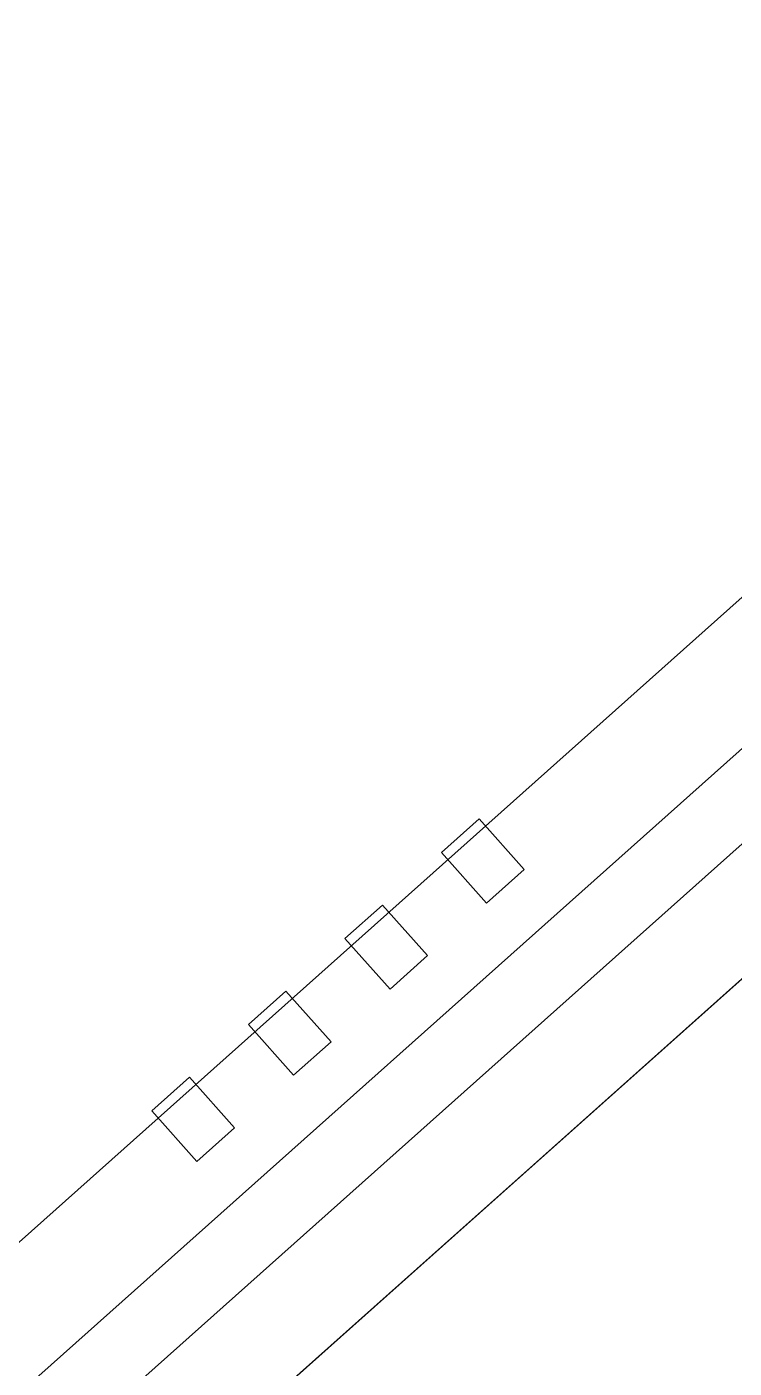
# Model space of a CAD drawing. Header units: millimetres. Extents: x -33522418 to 16198808, y -126322335 to -58690945.
# Drawn here: x -15922053 to -15921937.2, y -63954035.4 to -63953815.6 of the extents above; entities that cross this region are included whole.
import ezdxf

# ---------------------------------------------------------------- set-up
doc = ezdxf.new("R2010")
doc.units = ezdxf.units.MM
doc.header["$LTSCALE"] = 10
doc.layers.add('LAYER4', color=7, linetype='Continuous')
doc.layers.add('墙体层', color=1, linetype='Continuous')

# ---------------------------------------------------------------- blocks, each defined once
blk = doc.blocks.new('754')
at = {"layer": '墙体层', "color": 8}
for points, invisible_edges in [([(44979.69, 96606.02, 789.34), (44979.69, 95441.78, 747.18), (44979.69, 95405.62, 789.34)], 3), ([(44979.69, 96606.02, 789.34), (44979.69, 96569.86, 747.18), (44979.69, 95441.78, 747.18)], 13), ([(44979.69, 96606.02, 789.34), (44979.69, 95405.62, 789.34), (45026.35, 95405.62, 789.34)], 12), ([(44979.69, 96606.02, 789.34), (45026.35, 95405.62, 789.34), (45026.35, 96606.02, 789.34)], 1), ([(44979.69, 95405.62, 1.23), (44979.69, 96606.02, 1.23), (45026.35, 96606.02, 1.23)], 12), ([(44979.69, 95405.62, 1.23), (45026.35, 96606.02, 1.23), (45026.35, 95405.62, 1.23)], 1), ([(44979.69, 95405.62, 1.23), (44979.69, 96569.86, 83.2), (44979.69, 96606.02, 1.23)], 3), ([(45026.35, 96606.02, 789.34), (45026.35, 95405.62, 789.34), (45026.35, 95441.78, 747.18)], 14), ([(45026.35, 96606.02, 789.34), (45026.35, 95441.78, 747.18), (45026.35, 96569.86, 747.18)], 13), ([(45026.35, 95405.62, 1.23), (45026.35, 96606.02, 1.23), (45026.35, 96569.86, 83.2)], 14), ([(44996.19, 96581.02, 771.58), (44996.19, 95439.09, 771.58), (45007.85, 95439.09, 771.58)], 12), ([(44996.19, 96581.02, 771.58), (45007.85, 95439.09, 771.58), (45007.85, 96581.02, 771.58)], 1), ([(44996.19, 95439.09, 16.5), (44996.19, 96581.02, 16.5), (45007.85, 96581.02, 16.5)], 12), ([(44996.19, 95439.09, 16.5), (45007.85, 96581.02, 16.5), (45007.85, 95439.09, 16.5)], 1), ([(44996.19, 95439.09, 16.5), (44996.19, 96581.02, 771.58), (44996.19, 96581.02, 16.5)], 1), ([(44996.19, 95439.09, 771.58), (44996.19, 96581.02, 771.58), (44996.19, 95439.09, 16.5)], 2), ([(45007.85, 95439.09, 16.5), (45007.85, 96581.02, 16.5), (45007.85, 96581.02, 771.58)], 12), ([(45007.85, 95439.09, 771.58), (45007.85, 95439.09, 16.5), (45007.85, 96581.02, 771.58)], 2), ([(44979.69, 95441.78, 747.18), (44979.69, 96569.86, 747.18), (45026.35, 96569.86, 747.18)], 12), ([(44979.69, 95441.78, 747.18), (45026.35, 96569.86, 747.18), (45026.35, 95441.78, 747.18)], 1), ([(44979.69, 96569.86, 83.2), (44979.69, 95441.78, 83.2), (45026.35, 95441.78, 83.2)], 12), ([(44979.69, 96569.86, 83.2), (45026.35, 95441.78, 83.2), (45026.35, 96569.86, 83.2)], 1), ([(44979.69, 95405.62, 1.23), (44979.69, 95441.78, 83.2), (44979.69, 96569.86, 83.2)], 13), ([(45026.35, 95405.62, 1.23), (45026.35, 96569.86, 83.2), (45026.35, 95441.78, 83.2)], 13), ([(45016.82, 95808.52, 33.01), (45016.82, 95808.52, 62.34), (45016.82, 95816.79, 62.34)], 12), ([(45016.82, 95816.79, 62.34), (45016.82, 95816.79, 33.01), (45016.82, 95808.52, 33.01)], 12), ([(45016.82, 95816.79, 33.01), (45016.82, 95816.79, 62.34), (45027.93, 95816.79, 62.34)], 12), ([(45027.93, 95816.79, 62.34), (45027.93, 95816.79, 33.01), (45016.82, 95816.79, 33.01)], 12), ([(45016.82, 95808.52, 33.01), (45016.82, 95816.79, 33.01), (45027.93, 95816.79, 33.01)], 12), ([(45027.93, 95816.79, 33.01), (45027.93, 95808.52, 33.01), (45016.82, 95808.52, 33.01)], 12), ([(45016.82, 95816.79, 62.34), (45016.82, 95808.52, 62.34), (45027.93, 95808.52, 62.34)], 12), ([(45027.93, 95808.52, 62.34), (45027.93, 95816.79, 62.34), (45016.82, 95816.79, 62.34)], 12), ([(45027.93, 95808.52, 33.01), (45027.93, 95816.79, 33.01), (45027.93, 95816.79, 62.34)], 12), ([(45027.93, 95816.79, 62.34), (45027.93, 95808.52, 62.34), (45027.93, 95808.52, 33.01)], 12), ([(45016.82, 95808.52, 62.34), (45016.82, 95808.52, 33.01), (45027.93, 95808.52, 33.01)], 12), ([(45027.93, 95808.52, 33.01), (45027.93, 95808.52, 62.34), (45016.82, 95808.52, 62.34)], 12), ([(45016.82, 95787.34, 33.01), (45016.82, 95787.34, 62.34), (45016.82, 95795.6, 62.34)], 12), ([(45016.82, 95795.6, 62.34), (45016.82, 95795.6, 33.01), (45016.82, 95787.34, 33.01)], 12), ([(45016.82, 95795.6, 33.01), (45016.82, 95795.6, 62.34), (45027.93, 95795.6, 62.34)], 12), ([(45027.93, 95795.6, 62.34), (45027.93, 95795.6, 33.01), (45016.82, 95795.6, 33.01)], 12), ([(45016.82, 95787.34, 33.01), (45016.82, 95795.6, 33.01), (45027.93, 95795.6, 33.01)], 12), ([(45027.93, 95795.6, 33.01), (45027.93, 95787.34, 33.01), (45016.82, 95787.34, 33.01)], 12), ([(45016.82, 95795.6, 62.34), (45016.82, 95787.34, 62.34), (45027.93, 95787.34, 62.34)], 12), ([(45027.93, 95787.34, 62.34), (45027.93, 95795.6, 62.34), (45016.82, 95795.6, 62.34)], 12), ([(45027.93, 95787.34, 33.01), (45027.93, 95795.6, 33.01), (45027.93, 95795.6, 62.34)], 12), ([(45027.93, 95795.6, 62.34), (45027.93, 95787.34, 62.34), (45027.93, 95787.34, 33.01)], 12), ([(45016.82, 95787.34, 62.34), (45016.82, 95787.34, 33.01), (45027.93, 95787.34, 33.01)], 12), ([(45027.93, 95787.34, 33.01), (45027.93, 95787.34, 62.34), (45016.82, 95787.34, 62.34)], 12), ([(45016.82, 95766.16, 33.01), (45016.82, 95766.16, 62.34), (45016.82, 95774.42, 62.34)], 12), ([(45016.82, 95774.42, 62.34), (45016.82, 95774.42, 33.01), (45016.82, 95766.16, 33.01)], 12), ([(45016.82, 95774.42, 33.01), (45016.82, 95774.42, 62.34), (45027.93, 95774.42, 62.34)], 12), ([(45027.93, 95774.42, 62.34), (45027.93, 95774.42, 33.01), (45016.82, 95774.42, 33.01)], 12), ([(45016.82, 95766.16, 33.01), (45016.82, 95774.42, 33.01), (45027.93, 95774.42, 33.01)], 12), ([(45027.93, 95774.42, 33.01), (45027.93, 95766.16, 33.01), (45016.82, 95766.16, 33.01)], 12), ([(45016.82, 95774.42, 62.34), (45016.82, 95766.16, 62.34), (45027.93, 95766.16, 62.34)], 12), ([(45027.93, 95766.16, 62.34), (45027.93, 95774.42, 62.34), (45016.82, 95774.42, 62.34)], 12), ([(45027.93, 95766.16, 33.01), (45027.93, 95774.42, 33.01), (45027.93, 95774.42, 62.34)], 12), ([(45027.93, 95774.42, 62.34), (45027.93, 95766.16, 62.34), (45027.93, 95766.16, 33.01)], 12), ([(45016.82, 95766.16, 62.34), (45016.82, 95766.16, 33.01), (45027.93, 95766.16, 33.01)], 12), ([(45027.93, 95766.16, 33.01), (45027.93, 95766.16, 62.34), (45016.82, 95766.16, 62.34)], 12), ([(45016.82, 95744.97, 33.01), (45016.82, 95744.97, 62.34), (45016.82, 95753.24, 62.34)], 12), ([(45016.82, 95753.24, 62.34), (45016.82, 95753.24, 33.01), (45016.82, 95744.97, 33.01)], 12), ([(45016.82, 95753.24, 33.01), (45016.82, 95753.24, 62.34), (45027.93, 95753.24, 62.34)], 12), ([(45027.93, 95753.24, 62.34), (45027.93, 95753.24, 33.01), (45016.82, 95753.24, 33.01)], 12), ([(45016.82, 95744.97, 33.01), (45016.82, 95753.24, 33.01), (45027.93, 95753.24, 33.01)], 12), ([(45027.93, 95753.24, 33.01), (45027.93, 95744.97, 33.01), (45016.82, 95744.97, 33.01)], 12), ([(45016.82, 95753.24, 62.34), (45016.82, 95744.97, 62.34), (45027.93, 95744.97, 62.34)], 12), ([(45027.93, 95744.97, 62.34), (45027.93, 95753.24, 62.34), (45016.82, 95753.24, 62.34)], 12), ([(45027.93, 95744.97, 33.01), (45027.93, 95753.24, 33.01), (45027.93, 95753.24, 62.34)], 12), ([(45027.93, 95753.24, 62.34), (45027.93, 95744.97, 62.34), (45027.93, 95744.97, 33.01)], 12), ([(45016.82, 95744.97, 62.34), (45016.82, 95744.97, 33.01), (45027.93, 95744.97, 33.01)], 12), ([(45027.93, 95744.97, 33.01), (45027.93, 95744.97, 62.34), (45016.82, 95744.97, 62.34)], 12)]:
    blk.add_3dface(points, dxfattribs=dict(at, invisible_edges=invisible_edges))

msp = doc.modelspace()

# ---------------------------------------------------------------- block references
at = {"layer": 'LAYER4', "lineweight": -2, "xscale": -1, "rotation": 311.7403934190204}
msp.add_blockref('754', (-15963496.84, -64051334.48, -747.18), dxfattribs=at)

doc.saveas('drawing.dxf')
